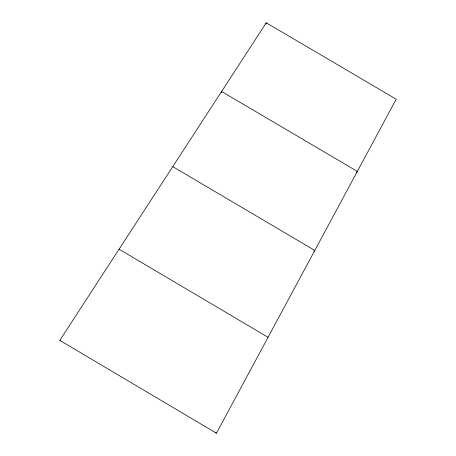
<?xml version="1.0" encoding="UTF-8"?>
<svg xmlns="http://www.w3.org/2000/svg" width="456" height="456" viewBox="0 0 456 456"><rect width="100%" height="100%" fill="white"/><g stroke="black" fill="none" stroke-linecap="round" stroke-linejoin="round"><path stroke-width="0.68" d="M221.257 92.83L221.616 91.479L357.333 171.41L356.353 172.391M265.837 24.071L266.27 22.8L396.196 99.191L216.452 433.2L59.804 340.37L266.27 22.8M313.705 251.307L314.8 250.441L172.761 166.628M59.804 340.37L60.688 340.843M119.073 249.204L268.06 337.297M215.682 432.693L216.452 433.2"/></g></svg>
